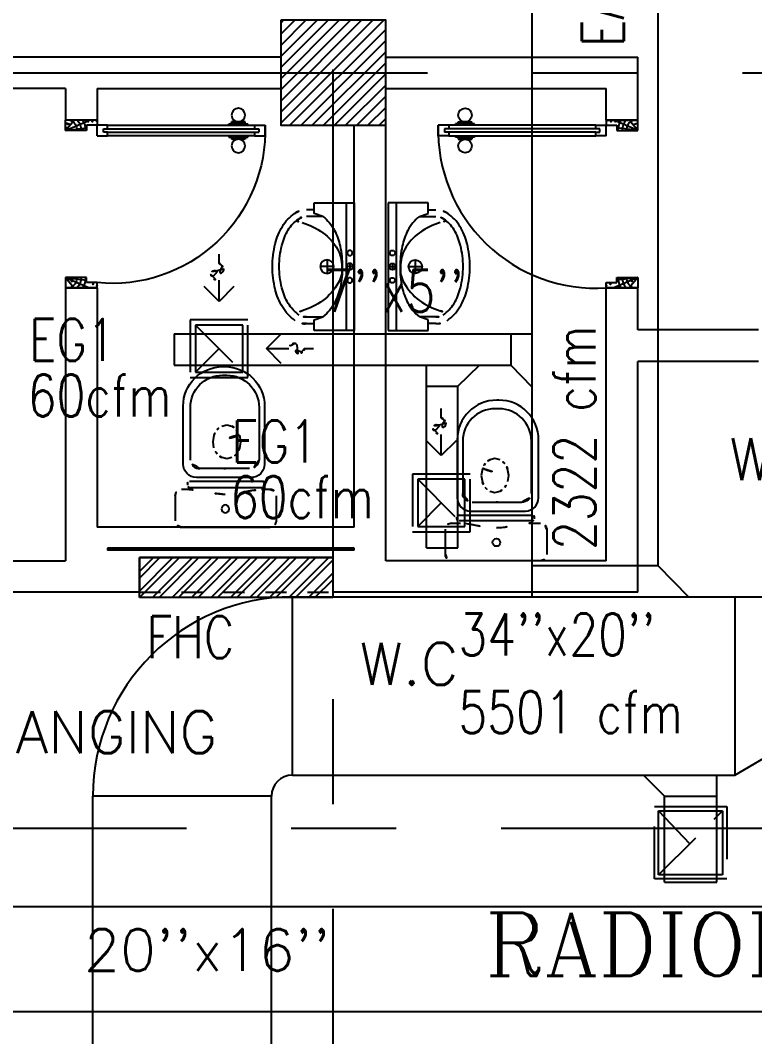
# Model space of a CAD drawing. Extents: x 417866230.2 to 417866327.8, y 43498045.5 to 43498135.4.
# Drawn here: x 417866247.506 to 417866251.004, y 43498110.129 to 43498114.972 of the extents above; entities that cross this region are included whole.
import ezdxf
from ezdxf.enums import TextEntityAlignment as Align

# ---------------------------------------------------------------- set-up
doc = ezdxf.new("R2010")
doc.units = 0
doc.header["$MEASUREMENT"] = 0
doc.linetypes.add('CENTERX2', pattern=[4, 2.5, -0.5, 0.5, -0.5])
doc.linetypes.add('HIDDEN', pattern=[0.375, 0.25, -0.125])
doc.layers.get('0').update_dxf_attribs({"linetype": 'CONTINUOUS'})
for name, color, linetype in [('AXES', 11, 'CENTERX2'), ('COL', 9, 'CONTINUOUS'), ('DOOR', 9, 'CONTINUOUS'), ('DUCT', 6, 'CONTINUOUS'), ('EXDUCT', 10, 'CONTINUOUS'), ('FHC', 9, 'CONTINUOUS'), ('HAT', 12, 'CONTINUOUS'), ('M-EGU.', 2, 'CONTINUOUS'), ('RM-NAME', 9, 'CONTINUOUS'), ('SCD', 2, 'CONTINUOUS'), ('SHAFT', 9, 'CONTINUOUS'), ('SUNI-FUR', 9, 'CONTINUOUS'), ('WALL', 4, 'CONTINUOUS')]:
    doc.layers.add(name, color=color, linetype=linetype)
doc.styles.add('ROMANC', font='romanc', dxfattribs={"height": 0.1})
doc.styles.add('ROMANS', font='ROMANS.shx', dxfattribs={"width": 0.6})

# ---------------------------------------------------------------- blocks, each defined once
blk = doc.blocks.new('A$C09EF76E8')
at = {"layer": 'DOOR', "color": 0, "linetype": 'ByBlock'}
for p, q in [((776.5810479944921, 949.9998118262956), (726.5810479944921, 949.9998118262956)), ((726.5810479944921, 949.9998118262956), (776.5810479944921, 949.9998118262956)), ((726.5810479944921, 899.9998118262956), (726.581047995016, 949.9998118263247)), ((776.5810479944921, 899.9998118262956), (776.5810479944921, 949.9998118262956)), ((743.5810479944921, 899.9998118262956), (726.5810479944921, 899.9998118262956)), ((759.5810479944921, 919.9998118262956), (743.5810479944921, 919.9998118262956)), ((743.5810479944921, 899.9998118262956), (743.5810479944921, 919.9998118262956)), ((759.5810479945212, 899.9998118262956), (759.5810479945212, 919.9998118262956)), ((776.5810479944921, 899.9998118262956), (759.5810479945212, 899.9998118262956)), ((719.3810479944514, 855.0422690476917), (710.3810479944514, 855.0422690476917)), ((710.3810479944514, 855.0422690476917), (710.3810479944514, 790.2422690477033)), ((726.5810479944921, 867.6422690476975), (719.3810479944514, 867.6422690476975)), ((719.3810479944514, 777.6422690476975), (719.3810479944514, 867.6422690476975)), ((719.3810479944514, 855.0422690476917), (719.3810479944514, 790.2422690477033)), ((776.5810479944921, 867.6422690476975), (783.7810479945329, 867.6422690476975)), ((783.7810479945329, 777.6422690476975), (783.7810479945329, 867.6422690476975)), ((783.7810479945329, 855.0422690476917), (792.7810479945329, 855.0422690476917)), ((783.7810479945329, 855.0422690476917), (783.7810479945329, 790.2422690477033)), ((792.7810479945329, 855.0422690476917), (792.7810479945329, 790.2422690477033)), ((719.3810479944514, 790.2422690477033), (710.3810479944514, 790.2422690477033)), ((726.5810479944921, 777.6422690476975), (719.3810479944514, 777.6422690476975)), ((776.5810479944921, 777.6422690476975), (783.7810479945329, 777.6422690476975)), ((783.7810479945329, 790.2422690477033), (792.7810479945329, 790.2422690477033)), ((726.5810479944921, 149.9998118262956), (726.5810479944921, 199.9998118262956)), ((726.5810479944921, 199.9998118262956), (743.5810479944921, 199.9998118262956)), ((743.5810479944921, 199.9998118262956), (743.5810479944921, 179.9998118262956)), ((759.5810479944921, 179.9998118262956), (759.5810479944921, 199.9998118262956)), ((759.5810479944921, 199.9998118262956), (776.5810479944921, 199.9998118262956)), ((776.5810479944921, 199.9998118262956), (776.5810479944921, 149.9998118262956)), ((1.58104799449211, -0.0001881737043731846), (1.58104799449211, 149.9998118262956)), ((1.58104799449211, 149.9998118262956), (26.58104799449211, 149.9998118262956)), ((1.58104799449211, 149.9998118262956), (1.58104799449211, -0.0001881737043731846)), ((26.58104799449211, 149.9998118262956), (26.58104799449211, 99.99981182629563)), ((726.5810479944921, 149.9998118262956), (776.5810479944921, 149.9998118262956)), ((743.5810479944921, 179.9998118262956), (759.5810479944921, 179.9998118262956)), ((776.5810479944921, 149.9998118262956), (776.5810479944921, 99.99981182629563)), ((801.5810479944921, 149.9998118262956), (776.5810479944921, 149.9998118262956)), ((801.5810479944921, 149.9998118262956), (801.5810479944921, -0.0001881737043731846)), ((26.58104799449211, 99.99981182629563), (51.58104799449211, 99.99981182629563)), ((51.58104799449211, 99.99981182629563), (51.58104799449211, -0.0001881737043731846)), ((776.5810479944921, 99.99981182629563), (751.5810479944921, 99.99981182629563)), ((751.5810479944921, 99.99981182629563), (751.5810479944921, -0.0001881737043731846)), ((51.58104799449211, -0.0001881737043731846), (1.58104799449211, -0.0001881737043731846)), ((751.5810479944921, -0.0001881737043731846), (801.5810479944921, -0.0001881737043731846))]:
    blk.add_line(p, q, dxfattribs=at)
at = {"layer": 'DOOR', "linetype": 'ByBlock'}
for p, q in [((726.5810479944921, 899.9998118262956), (726.5810479944921, 199.9998118262956)), ((743.5810479944921, 199.9998118262956), (743.5810479944921, 899.9998118262956)), ((759.5810479944921, 199.9998118262956), (759.5810479945212, 899.9998118262956)), ((776.5810479944921, 199.9998118262956), (776.5810479944921, 899.9998118262956)), ((801.5810479944921, -0.0001881737043731846), (801.5810479944921, 149.9998118262956))]:
    blk.add_line(p, q, dxfattribs=at)
at = {"layer": 'DOOR', "color": 9, "linetype": 'ByBlock'}
for p, q in [((51.58104799449211, -0.0001881737043731846), (1.58104799449211, 113.7097418187404)), ((51.58104799449211, -0.0001881737043731846), (38.22376195099787, 99.99981182629563)), ((751.5810479944921, -0.0001881737043731846), (801.5810479944921, 113.7097418187404)), ((751.5810479944921, -0.0001881737043731846), (764.9383340379864, 99.99981182629563)), ((51.58104799449211, -0.0001881737043731846), (1.58104799449211, 40.14554614215012)), ((751.5810479944921, -0.0001881737043731846), (801.5810479944921, 40.14554614215012))]:
    blk.add_line(p, q, dxfattribs=at)
at = {"layer": 'DOOR', "color": 0, "linetype": 'ByBlock'}
for centre in [(678.0501037795339, 822.6422690476975), (825.1119922095104, 822.6422690476975)]:
    blk.add_circle(centre, 32.39999999998526, dxfattribs=at)
at = {"layer": 'DOOR', "linetype": 'HIDDEN', "ltscale": 0.5}
blk.add_arc((751.5810479944912, 198.8279368262956), 751.587776504524, 88.09382376498787, 183.7249371334104, dxfattribs=at)
at = {"layer": 'DOOR', "color": 9, "linetype": 'ByBlock'}
for centre, radius, start, end in [((51.58104799449211, -0.0001881737043731846), 154.4019578127773, 103.7142292224513, 108.894711450708), ((751.5810479944921, -0.0001881737043731846), 154.4019578127773, 71.10528854929191, 76.28577077754866), ((51.58104799449211, -0.0001881737043731846), 134.4019578127773, 100.7199763548406, 111.8401506069695), ((751.5810479944921, -0.0001881737043731846), 134.4019578127773, 68.15984939303054, 79.28002364515936), ((751.5810479944921, -0.0001881737043731846), 114.4019578127773, 64.08384188206205, 77.37742587129131), ((51.58104799449211, -0.0001881737043731846), 94.40195781277725, 89.99999999999999, 121.9818119669171), ((51.58104799449211, -0.0001881737043731846), 74.40195781277725, 89.99999999999999, 132.223573583169), ((51.58104799449211, -0.0001881737043731846), 54.40195781277725, 89.99999999999999, 156.7926171080232), ((751.5810479944921, -0.0001881737043731846), 94.40195781277725, 58.01818803308286, 89.99999999999999), ((751.5810479944921, -0.0001881737043731846), 74.40195781277725, 47.77642641683099, 89.99999999999999), ((751.5810479944921, -0.0001881737043731846), 54.40195781277725, 23.20738289197682, 89.99999999999999), ((51.58104799449211, -0.0001881737043731846), 34.40195781277725, 89.99999999999999, 180), ((51.58104799449211, -0.0001881737043731846), 14.40195781277725, 89.99999999999999, 180), ((751.5810479944921, -0.0001881737043731846), 34.40195781277725, 0, 89.99999999999999), ((751.5810479944921, -0.0001881737043731846), 14.40195781277725, 0, 89.99999999999999)]:
    blk.add_arc(centre, radius, start, end, dxfattribs=at)
blk = doc.blocks.new('*X83')
at = {"color": 0}
for p, q in [((31339.2220864851, 62310.49910245588), (31829.72298402922, 62801)), ((31339.22208648509, 62363.53211104486), (31776.68997544023, 62801)), ((31339.22208648509, 62416.56511963385), (31723.65696685124, 62801)), ((31339.22208648509, 62469.59812822285), (31670.62395826225, 62801)), ((31339.22208648509, 62522.63113681183), (31617.59094967326, 62801)), ((31339.22208648508, 62575.66414540082), (31564.55794108427, 62801)), ((31339.22208648508, 62628.69715398981), (31511.52493249528, 62801)), ((31339.22208648508, 62681.73016257879), (31458.49192390629, 62801)), ((31339.22208648508, 62734.76317116778), (31405.4589153173, 62801)), ((31339.22208648507, 62787.79617975677), (31352.42590672831, 62801)), ((31382.75599261821, 62301.00000000001), (31839.22208648501, 62757.4660938668)), ((31435.78900120721, 62301.00000000001), (31839.22208648502, 62704.43308527781)), ((31488.8220097962, 62301.00000000001), (31839.22208648502, 62651.40007668883)), ((31541.85501838519, 62301.00000000001), (31839.22208648502, 62598.36706809984)), ((31594.88802697418, 62301.00000000001), (31839.22208648502, 62545.33405951085)), ((31647.92103556317, 62301.00000000001), (31839.22208648503, 62492.30105092186)), ((31700.95404415216, 62301.00000000001), (31839.22208648503, 62439.26804233287)), ((31753.98705274115, 62301.00000000001), (31839.22208648504, 62386.23503374388)), ((31807.02006133015, 62301.00000000001), (31839.22208648504, 62333.2020251549))]:
    blk.add_line(p, q, dxfattribs=at)
blk = doc.blocks.new('COL50')
at = {"layer": 'COL'}
blk.add_lwpolyline([(-249.9999999999709, 250), (-249.9999999999418, -250), (250, -250), (249.9999999999709, 250)], close=True, dxfattribs=at)
blk = doc.blocks.new('A$C3CD36B94')
at = {"layer": 'DOOR', "color": 0, "linetype": 'ByBlock'}
for p, q in [((105.9309976578224, 950.4272783513879), (55.93099765782245, 950.4272783513879)), ((55.93099765782245, 800.4272783513879), (55.93099765782245, 950.4272783513879)), ((105.9309976578224, 850.4272783513879), (105.9309976578224, 950.4272783513879)), ((805.9309976578297, 950.4272783484776), (855.9309976578297, 950.4272783484776)), ((805.9309976578297, 850.4272783484776), (805.9309976578297, 950.4272783484776)), ((855.9309976578297, 800.4272783484776), (855.9309976578297, 950.4272783484776)), ((855.9309976578297, 950.4272783484776), (855.9309976578297, 800.4272783484776)), ((80.93099765782245, 850.4272783513879), (105.9309976578224, 850.4272783513879)), ((80.93099765782245, 800.4272783513879), (80.93099765782245, 850.4272783513879)), ((830.9309976578297, 850.4272783484776), (805.9309976578297, 850.4272783484776)), ((830.9309976578297, 800.4272783484776), (830.9309976578297, 850.4272783484776)), ((55.93099765782245, 800.4272783513879), (80.93099765782245, 800.4272783513879)), ((130.9309976578224, 800.4272783513879), (80.93099765782245, 800.4272783513879)), ((80.93099765782245, 750.4272783513879), (80.93099765782245, 800.4272783513879)), ((130.9309976578224, 800.4272783513879), (130.9309976578224, 750.4272783513879)), ((855.9309976578297, 800.4272783484776), (830.9309976578297, 800.4272783484776)), ((97.93099765782245, 750.4272783513879), (80.93099765782245, 750.4272783513879)), ((113.9309976578224, 770.4272783513879), (97.93099765782245, 770.4272783513879)), ((97.93099765782245, 770.4272783513879), (97.93099765782245, 750.4272783513879)), ((113.9309976578224, 750.4272783513879), (113.9309976578224, 770.4272783513879)), ((130.9309976578224, 750.4272783513879), (113.9309976578224, 750.4272783513879)), ((64.7309976577817, 95.3848211299919), (64.7309976577817, 160.1848211299803)), ((73.7309976577817, 160.1848211299803), (64.7309976577817, 160.1848211299803)), ((73.7309976577817, 172.7848211299861), (73.7309976577817, 82.78482112998608)), ((80.93099765782245, 172.7848211299861), (73.7309976577817, 172.7848211299861)), ((73.7309976577817, 95.3848211299919), (73.7309976577817, 160.1848211299803)), ((130.9309976578224, 172.7848211299861), (138.1309976578632, 172.7848211299861)), ((138.1309976578632, 172.7848211299861), (138.1309976578632, 82.78482112998608)), ((138.1309976578632, 95.3848211299919), (138.1309976578632, 160.1848211299803)), ((138.1309976578632, 160.1848211299803), (147.1309976578632, 160.1848211299803)), ((147.1309976578632, 95.3848211299919), (147.1309976578632, 160.1848211299803)), ((73.7309976577817, 95.3848211299919), (64.7309976577817, 95.3848211299919)), ((80.93099765782245, 82.78482112998608), (73.7309976577817, 82.78482112998608)), ((80.93099765782245, 50.42727835138794), (80.93099765782245, 0.4272783513879403)), ((80.93099765782245, 50.42727835138794), (97.93099765779334, 50.42727835138794)), ((97.93099765779334, 50.42727835138794), (97.93099765779334, 30.42727835138794)), ((113.9309976578224, 50.42727835138794), (113.9309976578224, 30.42727835138794)), ((113.9309976578224, 50.42727835138794), (130.9309976578224, 50.42727835138794)), ((130.9309976578224, 82.78482112998608), (138.1309976578632, 82.78482112998608)), ((130.9309976578224, 50.42727835138794), (130.9309976572986, 0.4272783513588365)), ((138.1309976578632, 95.3848211299919), (147.1309976578632, 95.3848211299919)), ((130.9309976578224, 0.4272783513879403), (80.93099765782245, 0.4272783513879403)), ((80.93099765782245, 0.4272783513879403), (130.9309976578224, 0.4272783513879403)), ((97.93099765782245, 30.42727835138794), (113.9309976578224, 30.42727835138794))]:
    blk.add_line(p, q, dxfattribs=at)
at = {"layer": 'DOOR', "color": 9, "linetype": 'ByBlock'}
for p, q in [((105.9309976578224, 950.4272783513879), (55.93099765782245, 910.2815440355334)), ((105.9309976578224, 950.4272783513879), (55.93099765782245, 836.7173483589431)), ((105.9309976578224, 950.4272783513879), (92.5737116143282, 850.4272783513879)), ((805.9309976578297, 950.4272783484776), (819.288283701324, 850.4272783484776)), ((805.9309976578297, 950.4272783484776), (855.9309976578297, 836.7173483560327)), ((805.9309976578297, 950.4272783484776), (855.9309976578297, 910.2815440326231))]:
    blk.add_line(p, q, dxfattribs=at)
at = {"layer": 'DOOR', "linetype": 'ByBlock'}
for p, q in [((80.93099765782245, 750.4272783513879), (80.93099765782245, 50.42727835138794)), ((97.93099765782245, 750.4272783513879), (97.93099765779334, 50.42727835138794)), ((113.9309976578224, 750.4272783513879), (113.9309976578224, 50.42727835138794)), ((130.9309976578224, 50.42727835138794), (130.9309976578224, 750.4272783513879))]:
    blk.add_line(p, q, dxfattribs=at)
at = {"layer": 'DOOR', "color": 0, "linetype": 'ByBlock'}
for centre in [(32.40005344280507, 127.7848211299861), (179.4619418727816, 127.7848211299861)]:
    blk.add_circle(centre, 32.39999999998526, dxfattribs=at)
at = {"layer": 'DOOR', "color": 9, "linetype": 'ByBlock'}
for centre, radius, start, end in [((105.9309976578224, 950.4272783513879), 54.40195781277725, 203.2073828919768, 270), ((105.9309976578224, 950.4272783513879), 34.40195781277725, 180, 270), ((105.9309976578224, 950.4272783513879), 14.40195781277725, 180, 270), ((805.9309976578297, 950.4272783484776), 34.40195781277725, 270, 0), ((805.9309976578297, 950.4272783484776), 14.40195781277725, 270, 0), ((805.9309976578297, 950.4272783484776), 54.40195781277725, 270, 336.7926171080232), ((105.9309976578224, 950.4272783513879), 74.40195781277725, 227.776426416831, 270), ((805.9309976578297, 950.4272783484776), 74.40195781277725, 270, 312.223573583169), ((105.9309976578224, 950.4272783513879), 94.40195781277725, 238.0181880330829, 270), ((105.9309976578224, 950.4272783513879), 114.4019578127773, 244.083841882062, 257.3774258712913), ((105.9309976578224, 950.4272783513879), 134.4019578127773, 248.1598493930305, 259.2800236451594), ((805.9309976578297, 950.4272783484776), 94.40195781277725, 270, 301.9818119669171), ((805.9309976578297, 950.4272783484776), 134.4019578127773, 280.7199763548406, 291.8401506069695), ((105.9309976578224, 950.4272783513879), 154.4019578127773, 251.1052885492919, 256.2857707775487), ((805.9309976578297, 950.4272783484776), 154.4019578127773, 283.7142292224513, 288.894711450708)]:
    blk.add_arc(centre, radius, start, end, dxfattribs=at)
at = {"layer": 'DOOR', "linetype": 'HIDDEN', "ltscale": 0.5}
blk.add_arc((105.9309976578152, 728.5522783511387), 728.5540581347677, 268.0335354317036, 5.661685100076586, dxfattribs=at)
blk = doc.blocks.new('RM1')
at = {"layer": 'RM-NAME', "style": 'ROMANS'}
for tag, p in [('ROOMNAME1', (0, 323.8095238059759)), ('ROOMNAME2', (0, 0))]:
    blk.add_attdef(tag, text='', height=200, dxfattribs=at).set_placement(p, align=Align.MIDDLE)
blk = doc.blocks.new('2')
at = {"layer": 'SUNI-FUR', "linetype": 'Continuous'}
for p, q in [((0.01369644649093971, 0.7649965465534478), (0.004058061924297363, 0.7649965465534478)), ((0.01586993300588802, 0.7240514631848782), (-0.003399953944608569, 0.7240514631848782)), ((-0.1849419380305335, 0.5759965465404093), (-0.1849419380305335, 0.2998392476001754)), ((-0.1587213195743971, 0.5701514632091857), (-0.1587213195743971, 0.3197364169755019)), ((0.1683485673856921, 0.3197364169755019), (0.1683485673856921, 0.5701514632091857)), ((0.2026964464457706, 0.2998392476001754), (0.2026964464457706, 0.5759965465404093)), ((-0.004991667286958545, 0.4871901184669696), (-0.02923569548875093, 0.4813353547360748)), ((0.0192523609730415, 0.4813353547360748), (-0.004991667286958545, 0.4871901184669696)), ((-0.06511995132314041, 0.438015078951139), (-0.07027529674815014, 0.406353022379335)), ((0.06029196223244071, 0.406353022379335), (0.05513661680743098, 0.438015078951139)), ((-0.07027529674815014, 0.406353022379335), (-0.06511995132314041, 0.3746909658657387)), ((0.05651881080120802, 0.37721454288112), (0.06029196223244071, 0.406353022379335)), ((-0.02923569548875093, 0.3313706900808029), (-0.004991667286958545, 0.3255159262917005)), ((-0.004991667286958545, 0.3255159262917005), (0.0192523609730415, 0.3313706900808029)), ((-0.1129236490814947, 0.279236416972708), (0.008447733765933663, 0.279236416972708)), ((0.001179514045361429, 0.279236416972708), (0.1225508969509974, 0.279236416972708)), ((0.008447733765933663, 0.279236416972708), (0.001179514045361429, 0.279236416972708)), ((-0.1863134838058613, 0.1994426814489998), (-0.1863134838058613, 0.207623072899878)), ((-0.1763134838547558, 0.2176230729091913), (0.1723799708415754, 0.2176230729091913)), ((-0.1219419380649924, 0.2368392476346344), (0.008877254207618535, 0.2368392476346344)), ((0.008877254207618535, 0.2368392476346344), (0.1396964464802295, 0.2368392476346344)), ((0.1823799708508886, 0.207623072899878), (0.1823799708508886, 0.1994426814489998)), ((-0.2413386335829273, 0.03000000002793968), (-0.2413386335829273, 0.1497556719114073)), ((-0.2113386335549876, 0.1797556718811393), (-0.1698514077579603, 0.1797556718811393)), ((0.1723799708415754, 0.1894426814396866), (-0.1763134838547558, 0.1894426814396866)), ((0.174295628850814, 0.1797556718811393), (0.2113386335549876, 0.1797556718811393)), ((0.174295628850814, 0.1797556718811393), (0.174295628850814, 0.1797556718811393)), ((0.2413386335829273, 0.1497556719114073), (0.2413386335829273, 0.03000000002793968)), ((0.2113386335549876, 0), (-0.2113386335549876, 0))]:
    blk.add_line(p, q, dxfattribs=at)
blk.add_circle((0.001867319806478918, 0.08715154903620714), 0.01844911948801631, dxfattribs=at)
for centre, radius, start, end in [((0.004058061982505023, 0.5759965465185815), 0.188999999999993, 90, 180), ((0.01369644649093971, 0.5759965465185815), 0.188999999999993, 0, 90), ((-0.004821319540496916, 0.5701514631873579), 0.1539000000000073, 90, 180), ((0.01444856740999967, 0.5701514631873579), 0.153899999999993, 0, 90), ((0.01262005895841867, 0.4120097413324402), 0.08197430562132146, 141.0758329047702, 161.5040472320808), ((-0.007398245914373547, 0.5367156304782839), 0.1117393783794824, 239.4233663566973, 302.9161928242899), ((0.001867319806478918, 0.4206935990150669), 0.06815291695187498, 117.1531819109067, 141.0758329047702), ((-0.01185065426398069, 0.4206935990150669), 0.0681529169518555, 38.92416709522983, 62.84681808909329), ((-0.0226033934741281, 0.4120097413324402), 0.08197430562146578, 18.49595276791924, 38.92416709522983), ((0.01262005895841867, 0.4006963034407818), 0.08197430562123757, 198.4959527679192, 218.9241670952298), ((0.001867319806478918, 0.3920124456999474), 0.06815291695181107, 218.9241670952298, 242.8468180890933), ((-0.01185065426398069, 0.3920124456999474), 0.06815291695186233, 297.1531819109067, 321.0758329047702), ((-0.02891512861242518, 0.4057936288081692), 0.09008730301880828, 321.0758329047702, 341.5040472320808), ((-0.1219419380067848, 0.2998392475783476), 0.06299999999998818, 180, 270), ((-0.1155724843265489, 0.3223852521987283), 0.04323006255685492, 183.512884218924, 273.5128842222272), ((0.1251997321960516, 0.3223852521987283), 0.0432300625568558, 266.4871157777728, 356.4871157810761), ((0.1396964464802295, 0.2998392475783476), 0.06300000000000239, 270, 0), ((-0.1763134837965481, 0.2076230728780502), 0.009999999999990905, 90, 180), ((-0.1763134837965481, 0.1994426814271719), 0.009999999999990905, 180, 270), ((0.1723799708415754, 0.2076230728780502), 0.009999999999990905, 0, 90), ((0.1723799708415754, 0.1994426814271719), 0.009999999999990905, 270, 0), ((-0.2113386335549876, 0.1497556718895794), 0.03000000000000114, 90, 180), ((-0.201495008834172, -0.2522749031413696), 0.4331878752279706, 79.75351724643748, 85.81091440166185), ((0.07455921586370096, 1.126039995382598), 0.9726108583208661, 258.1938418534581, 265.7347367246473), ((-0.0701149947126396, 1.126039995382598), 0.9726108583213001, 274.2652632753527, 281.8061581465419), ((0.2059392299852334, -0.2522749031413696), 0.4331878752279718, 94.18908559833814, 100.2464827535625), ((0.2113386336131953, 0.1497556718895794), 0.03000000000000114, 0, 90), ((-0.2113386335549876, 0.0300000000061118), 0.03000000000000114, 180, 270), ((0.2113386336131953, 0.0300000000061118), 0.03000000000000114, 270, 0)]:
    blk.add_arc(centre, radius, start, end, dxfattribs=at)
blk = doc.blocks.new('3')
at = {"layer": 'SUNI-FUR', "linetype": 'Continuous'}
for p, q in [((-0.3038749999832362, 0), (-0.3038749999832362, -0.1919021803914802)), ((0.3038749999832362, 0), (-0.3038749999832362, 0)), ((0.3038749999832362, -0.1919021803914802), (0.3038749999832362, 0)), ((0.3038749999832362, -0.03899999999703141), (-0.3038749999832362, -0.03899999999703141)), ((0.01561226090416312, -0.02104387585131917), (-0.01548742386512458, -0.02104387585131917)), ((0, -0.005494033466675319), (0, -0.03659371823596302)), ((0.03249999997206032, -0.1299999999973807), (-0.03249999997206032, -0.1299999999973807)), ((0, -0.09750000000349246), (0, -0.1624999999912689)), ((-0.3038749999832362, -0.1919021803914802), (-0.2537395465769805, -0.1919021803914802)), ((-0.2713750000111759, -0.2275000000008731), (-0.2713750000111759, -0.1919021803914802)), ((-0.2537395465769805, -0.1919021803914802), (-0.238720245717559, -0.1495635436149314)), ((-0.2388749999809079, -0.2275000000008731), (-0.2388749999809079, -0.1499997879291186)), ((0.238720245717559, -0.1495635436149314), (0.2537395465769805, -0.1919021803914802)), ((0.2388749999809079, -0.1499997879291186), (0.2388749999809079, -0.2275000000008731)), ((0.2537395465769805, -0.1919021803914802), (0.3038749999832362, -0.1919021803914802)), ((0.2713750000111759, -0.1919021803914802), (0.2713750000111759, -0.2275000000008731))]:
    blk.add_line(p, q, dxfattribs=at)
for centre, radius in [((-0.0650000000023283, -0.02104387585131917), 0.0124398739012905), ((0, -0.02104387585131917), 0.01554984237661312), ((0.0650000000023283, -0.02104387585131917), 0.0124398739012905), ((0, -0.1299999999973807), 0.0325)]:
    blk.add_circle(centre, radius, dxfattribs=at)
for centre, radius, start, end in [((-0.08509141037939116, -0.2667266654680134), 0.1932071845740461, 117.0376687060199, 142.6694955167092), ((-0.02798397233709693, -0.3650762390025193), 0.3068294186428528, 103.0864522054992, 118.1877848910294), ((0.05371405609184876, -0.3121239022075315), 0.26967926810929, 118.7422214191455, 143.057770113366), ((-0.0077738540712744, -0.5280435225940892), 0.4704553958598431, 89.05319546735964, 100.9895314909876), ((-0.01199458306655288, -0.1889930602992536), 0.1301316297038645, 84.85355378734879, 119.4454204634592), ((0.003105796058662236, -0.227525545975368), 0.1681744406257882, 61.4441310696504, 91.16775382293923), ((0, -0.5270820883306442), 0.46942972922065, 78.06366397598293, 90), ((-0.04034562007291242, -0.2967185260422411), 0.2497725166018477, 35.96082855094759, 60.2763772459017), ((0.03378696407889947, -0.3672538703685859), 0.3060693356257173, 62.96233129398013, 78.06366397598293), ((0.08509141037939116, -0.2667266654680134), 0.1932071845739699, 37.33050448329077, 62.96233129398013), ((0.1040080751990899, -0.3429055411324953), 0.3284245893956935, 144.0391714490524, 163.2738823502559), ((-0.1040080751990899, -0.3429055411324953), 0.328424589395826, 16.72611764974415, 35.96082855094759), ((-0.1910724203335121, -0.2351560345923644), 0.08066671658093155, 174.5538912334385, 214.6730300078723), ((-0.1867753588594496, -0.2338146441688878), 0.05248092355793879, 173.0892756059042, 213.2084143777663), ((0.1708444044343196, -0.2275000000008731), 0.0680305955913525, 325.3269699917848, 0), ((0.1708444044343196, -0.2275000000008731), 0.1005305955913585, 325.3269699921277, 0), ((-0.08283815230242908, -0.1602864246815443), 0.2122726255374662, 214.6730300078723, 239.0867243169377), ((-0.08283815230242908, -0.1602864246815443), 0.179772625537042, 214.6730300078723, 239.0867243169377), ((0.2044767736224458, -0.3730975217476953), 0.4333317629427983, 163.2738823502559, 167.3750245371916), ((0.08931537065654993, -0.1711033794053947), 0.1671646571187997, 300.9132756830623, 325.3269699921277), ((0.08931537065654993, -0.1711033794053947), 0.1996646571187815, 300.9132756830623, 325.3269699921277), ((-0.2044767736224458, -0.3730975217476953), 0.4333317629425483, 12.73586149182653, 16.72611764974415), ((-0.03540522663388401, -0.08107343887240859), 0.2721012752353155, 239.0867243169377, 256.0699268853614), ((0.03540522663388401, -0.08107343887240859), 0.2721012752353266, 283.9300731146386, 300.9132756830623), ((-0.03540522663388401, -0.08107343887240859), 0.3046012752354017, 239.0867243169377, 256.0699268853614), ((0, 0.06167111099784961), 0.4516711109983476, 256.0699268853614, 270), ((0, 0.06167111099784961), 0.4191711109984055, 256.0699268853614, 270), ((0, 0.06167111099784961), 0.4191711109984059, 270, 283.9300731146386), ((0, 0.06167111099784961), 0.4516711109985173, 270, 283.9300731146386), ((0.03540522663388401, -0.08107343887240859), 0.3046012752353072, 283.9300731146386, 300.9132756830623)]:
    blk.add_arc(centre, radius, start, end, dxfattribs=at)

msp = doc.modelspace()

# ---------------------------------------------------------------- hatches: boundary and pattern name
at = {"layer": 'FHC', "linetype": 'ByBlock', "ltscale": 0.3}
h = msp.add_hatch(dxfattribs=at)
h.set_pattern_fill('ANSI32', color=256, scale=175, style=0)
h.set_pattern_definition([(44.99999833247337, (417866015.8776287, 43498081.17107598), (-0.04640388471943333, 0.04640388201837188), []), (44.99999833247337, (417866015.9085646, 43498081.17107598), (-0.04640388471943333, 0.04640388201837188), [])])
h.paths.add_polyline_path([(417866248.9938221, 43498112.22208099), (417866248.9938221, 43498112.41208099), (417866248.073822, 43498112.41208099), (417866248.073822, 43498112.22208099)])
h.paths.add_polyline_path([(417866247.8612134, 43498111.80095727), (417866247.8612134, 43498112.2217906), (417866248.1237134, 43498112.2217906), (417866248.1237134, 43498111.80095727)], flags=9)

# ---------------------------------------------------------------- linework, layer by layer
at = {"layer": 'AXES'}
for p, q in [((417866248.9968632, 43498056.23778734), (417866248.9968632, 43498134.71525928)), ((417866230.9454184, 43498114.72208098), (417866300.0368633, 43498114.72208098)), ((417866241.7968633, 43498111.12208098), (417866300.0368633, 43498111.12208098))]:
    msp.add_line(p, q, dxfattribs=at)
at = {"layer": 'DUCT'}
for p, q in [((417866251.406968, 43498110.74765044), (417866247.1709822, 43498110.74765044)), ((417866251.406968, 43498110.24765044), (417866245.230321, 43498110.24765044))]:
    msp.add_line(p, q, dxfattribs=at)
at = {"layer": 'EXDUCT', "linetype": 'Continuous'}
for p, q in [((417866249.9423332, 43498117.26577979), (417866249.9423332, 43498112.2249515)), ((417866250.5423331, 43498117.26577979), (417866250.5423332, 43498112.3749515)), ((417866248.2386794, 43498113.47896559), (417866249.9423332, 43498113.47896559)), ((417866248.2386794, 43498113.47896559), (417866248.2386794, 43498113.32896559)), ((417866249.8423331, 43498113.47896558), (417866249.8423331, 43498113.32830624)), ((417866248.2386794, 43498113.32896559), (417866249.8416914, 43498113.32896559)), ((417866249.4399664, 43498112.45847807), (417866249.4399664, 43498113.32896559)), ((417866249.5899664, 43498113.22832383), (417866249.6933759, 43498113.32896559)), ((417866249.8416914, 43498113.32896559), (417866249.9423332, 43498113.22555606)), ((417866249.4399663, 43498113.22896559), (417866249.5906258, 43498113.22896559)), ((417866249.5899664, 43498112.45847807), (417866249.5899664, 43498113.22832383)), ((417866249.4399664, 43498112.45847807), (417866249.5899664, 43498112.45847807)), ((417866249.9423332, 43498112.3749515), (417866250.5423331, 43498112.3749515)), ((417866250.5423331, 43498112.3749515), (417866250.6892249, 43498112.2249515)), ((417866248.8017219, 43498112.2249515), (417866250.9098486, 43498112.2249515)), ((417866248.8018442, 43498111.3749515), (417866248.8018442, 43498112.2249515)), ((417866250.9098486, 43498112.2249515), (417866251.329641, 43498112.2249515)), ((417866250.9098486, 43498112.2249515), (417866250.9098486, 43498111.3749515)), ((417866250.9098486, 43498111.3749515), (417866251.329641, 43498111.6249515)), ((417866248.8018442, 43498111.3749515), (417866250.9098486, 43498111.3749515)), ((417866250.5738133, 43498111.27495152), (417866250.4738132, 43498111.3749515)), ((417866250.8238133, 43498110.86489992), (417866250.8238133, 43498111.3749515)), ((417866247.8518441, 43498102.83472584), (417866247.8518442, 43498111.2749515)), ((417866248.7018442, 43498111.2749515), (417866247.8518442, 43498111.2749515)), ((417866248.7018441, 43498107.99887174), (417866248.7018442, 43498111.2749515)), ((417866250.5738133, 43498110.86489992), (417866250.5738133, 43498111.2749515)), ((417866250.5738133, 43498111.2749515), (417866250.8238133, 43498111.2749515)), ((417866250.5738133, 43498110.86489992), (417866250.8238133, 43498110.86489992))]:
    msp.add_line(p, q, dxfattribs=at)
for radius in [0.95, 0.1]:
    msp.add_arc((417866248.8018442, 43498111.2749515), radius, 90, 180, dxfattribs=at)
at = {"layer": 'FHC', "linetype": 'ByBlock', "ltscale": 0.3}
for p, q in [((417866248.073822, 43498112.41208099), (417866248.9938221, 43498112.41208099)), ((417866248.073822, 43498112.22208098), (417866248.073822, 43498112.41208099)), ((417866248.9938221, 43498112.41208099), (417866248.9938221, 43498112.22208098)), ((417866248.9938221, 43498112.22208098), (417866248.073822, 43498112.22208098))]:
    msp.add_line(p, q, dxfattribs=at)
at = {"layer": 'M-EGU.'}
for p, q in [((417866248.4529809, 43498113.81328297), (417866248.4529809, 43498113.85760154)), ((417866248.4529809, 43498113.63260154), (417866248.4529809, 43498113.73366406)), ((417866248.4529809, 43498113.63260154), (417866248.3822702, 43498113.70331222)), ((417866248.5236916, 43498113.70331222), (417866248.4529809, 43498113.63260154)), ((417866248.3404809, 43498113.52010154), (417866248.3404809, 43498113.29510154)), ((417866248.5654809, 43498113.52010154), (417866248.3404809, 43498113.52010154)), ((417866248.5654809, 43498113.29510154), (417866248.5654809, 43498113.52010154)), ((417866248.6779809, 43498113.40760154), (417866248.7486916, 43498113.47831222)), ((417866248.6779809, 43498113.40760154), (417866248.7848378, 43498113.40760154)), ((417866248.7486916, 43498113.33689086), (417866248.6779809, 43498113.40760154)), ((417866248.8599827, 43498113.40760154), (417866248.9029809, 43498113.40760154)), ((417866248.3404809, 43498113.29510154), (417866248.5654809, 43498113.29510154)), ((417866249.5113304, 43498113.07846099), (417866249.5113304, 43498113.12277956)), ((417866249.5113304, 43498112.89777955), (417866249.5113304, 43498112.99884208)), ((417866249.5113304, 43498112.89777955), (417866249.4406198, 43498112.96849023)), ((417866249.5820411, 43498112.96849023), (417866249.5113304, 43498112.89777955)), ((417866249.3988305, 43498112.78527955), (417866249.3988305, 43498112.56027956)), ((417866249.6238304, 43498112.78527955), (417866249.3988305, 43498112.78527955)), ((417866249.6238304, 43498112.56027956), (417866249.6238304, 43498112.78527955)), ((417866249.3988305, 43498112.56027956), (417866249.6238304, 43498112.56027956)), ((417866250.5464132, 43498111.20548099), (417866250.8512133, 43498111.20548099)), ((417866250.5464132, 43498110.90068098), (417866250.5464132, 43498111.20548099)), ((417866250.8512133, 43498111.20548099), (417866250.8512133, 43498110.90068098)), ((417866250.8512133, 43498110.90068098), (417866250.5464132, 43498110.90068098))]:
    msp.add_line(p, q, dxfattribs=at)
at = {"layer": 'M-EGU.', "linetype": 'HIDDEN'}
for p, q in [((417866248.3154809, 43498113.54510154), (417866248.3154809, 43498113.27010154)), ((417866248.5904809, 43498113.54510154), (417866248.3154809, 43498113.54510154)), ((417866248.5904809, 43498113.27010154), (417866248.5904809, 43498113.54510154)), ((417866248.3404809, 43498113.52010154), (417866248.5654809, 43498113.29510154)), ((417866248.3154809, 43498113.27010154), (417866248.5904809, 43498113.27010154)), ((417866249.3738304, 43498112.81027956), (417866249.3738304, 43498112.53527955)), ((417866249.6488305, 43498112.81027956), (417866249.3738304, 43498112.81027956)), ((417866249.6488305, 43498112.53527955), (417866249.6488305, 43498112.81027956)), ((417866249.3988305, 43498112.78527955), (417866249.6238304, 43498112.56027956)), ((417866249.3738304, 43498112.53527955), (417866249.6488305, 43498112.53527955)), ((417866250.5264133, 43498111.22548098), (417866250.8712133, 43498111.22548098)), ((417866250.5264133, 43498110.88068099), (417866250.5264133, 43498111.22548098)), ((417866250.8712133, 43498111.22548098), (417866250.8712133, 43498110.88068099)), ((417866250.5464132, 43498110.90068098), (417866250.8512133, 43498111.20548099)), ((417866250.8712133, 43498110.88068099), (417866250.5264133, 43498110.88068099))]:
    msp.add_line(p, q, dxfattribs=at)
at = {"layer": 'M-EGU.'}
for points in [[(417866248.4529809, 43498113.81328297, -0.1324001419046424), (417866248.4690691, 43498113.80214108, -0.15664048728736), (417866248.4754175, 43498113.78674334, -0.7366118572675341), (417866248.4439466, 43498113.7741243, 0.7742319307937748), (417866248.4135334, 43498113.7602037, 0.2033489946306821), (417866248.4272612, 43498113.73912871, 0.1938082075567039), (417866248.4529809, 43498113.73366406)], [(417866248.8599827, 43498113.40760154, -0.1878616880635112), (417866248.8486177, 43498113.3891644, -0.2026446714702415), (417866248.8290407, 43498113.38422547, -0.6169147816705048), (417866248.8209436, 43498113.40928571, 0.6687084752237648), (417866248.8113595, 43498113.43288148, 0.1942850651709176), (417866248.7934219, 43498113.42576595, 0.1860514396155063), (417866248.7848378, 43498113.40760154)], [(417866249.5113304, 43498113.07846099, -0.1324001419046424), (417866249.5274186, 43498113.06731909, -0.15664048728736), (417866249.533767, 43498113.05192135, -0.7366118572675341), (417866249.5022961, 43498113.03930231, 0.7742319307937748), (417866249.471883, 43498113.02538171, 0.2033489946306821), (417866249.4856108, 43498113.00430673, 0.1938082075567039), (417866249.5113304, 43498112.99884208)]]:
    msp.add_lwpolyline(points, format="xyb", dxfattribs=at)
at = {"layer": 'SCD', "color": 2}
for p, q in [((417866248.4529809, 43498113.40760154), (417866248.3404809, 43498113.29510154)), ((417866249.5113304, 43498112.67277955), (417866249.3988305, 43498112.56027956)), ((417866250.5464132, 43498111.20548099), (417866250.6931179, 43498111.04926452))]:
    msp.add_line(p, q, dxfattribs=at)
at = {"layer": 'WALL'}
for p, q in [((417866248.7468632, 43498114.79708099), (417866246.6718633, 43498114.79708099)), ((417866249.2468632, 43498114.79708099), (417866250.4468632, 43498114.79708099)), ((417866250.4468632, 43498114.49708098), (417866250.4468632, 43498114.79708099)), ((417866247.7218696, 43498114.64708099), (417866246.4218642, 43498114.64708099)), ((417866247.7218696, 43498114.64708099), (417866247.7218692, 43498114.49708098)), ((417866247.8718696, 43498114.64708053), (417866247.8718692, 43498114.49708098)), ((417866247.8718696, 43498114.64708053), (417866248.7468632, 43498114.64708053)), ((417866249.2468632, 43498114.64708099), (417866250.2968633, 43498114.64708099)), ((417866250.2968633, 43498114.49708098), (417866250.2968633, 43498114.64708099)), ((417866247.8718692, 43498114.49708098), (417866247.7218692, 43498114.49708098)), ((417866249.0968633, 43498112.55708098), (417866249.0968633, 43498114.47208098)), ((417866249.2468632, 43498112.39708099), (417866249.2468632, 43498114.47208098)), ((417866250.2968633, 43498114.49708098), (417866250.4468632, 43498114.49708098)), ((417866250.2968637, 43498114.49708004), (417866250.4468637, 43498114.49708098)), ((417866247.7218667, 43498113.69708098), (417866247.7218627, 43498112.39707434)), ((417866247.8718668, 43498113.69708098), (417866247.7218667, 43498113.69708098)), ((417866247.8718668, 43498113.69708098), (417866247.8718632, 43498112.55708098)), ((417866250.2968633, 43498112.39708099), (417866250.2968633, 43498113.69708098)), ((417866250.2968633, 43498113.69708098), (417866250.4468632, 43498113.69708098)), ((417866250.2968637, 43498113.69708004), (417866250.4468637, 43498113.69708098)), ((417866250.4468632, 43498113.49708098), (417866250.4468632, 43498113.69708098)), ((417866251.0218632, 43498113.49708098), (417866250.4468632, 43498113.49708098)), ((417866251.0218642, 43498113.34708098), (417866250.4468632, 43498113.34708098)), ((417866250.4468632, 43498112.24708098), (417866250.4468632, 43498113.34708098)), ((417866249.0968633, 43498112.55708098), (417866247.8718632, 43498112.55708098)), ((417866247.921863, 43498112.45708098), (417866247.9218629, 43498112.44708098)), ((417866249.0968633, 43498112.44708098), (417866247.9218629, 43498112.44708098)), ((417866249.0968633, 43498112.45708098), (417866247.921863, 43498112.45708098)), ((417866249.0968633, 43498112.44708098), (417866249.0968633, 43498112.45708098)), ((417866246.4218634, 43498112.39708257), (417866247.7218627, 43498112.39707434)), ((417866248.0738221, 43498112.41208099), (417866248.0738221, 43498112.24708098)), ((417866248.993822, 43498112.41208099), (417866248.0738221, 43498112.41208099)), ((417866248.993822, 43498112.41208099), (417866248.993822, 43498112.24708098)), ((417866250.2968633, 43498112.39708099), (417866249.2468632, 43498112.39708099)), ((417866248.0738221, 43498112.24708098), (417866246.4218642, 43498112.24708098)), ((417866250.4468632, 43498112.24708098), (417866248.993822, 43498112.24708098))]:
    msp.add_line(p, q, dxfattribs=at)
at = {"layer": 'WALL', "linetype": 'HIDDEN', "ltscale": 0.25}
msp.add_line((417866248.0738221, 43498112.24708098), (417866248.993822, 43498112.24708098), dxfattribs=at)

# ---------------------------------------------------------------- block references
at = {"layer": 'COL', "xscale": 0.001000000047497451, "yscale": 0.0009999999892897904, "zscale": 0.001}
msp.add_blockref('COL50', (417866248.9968632, 43498114.72208098), dxfattribs=at)
at = {"layer": 'DOOR', "yscale": 0.0009999999892897904, "zscale": 0.001, "rotation": 90}
for name, p, xscale in [('A$C3CD36B94', (417866248.6722965, 43498114.55301198), -0.0009999999892897904), ('A$C09EF76E8', (417866250.4468631, 43498113.69549993), 0.0009999999892897904)]:
    msp.add_blockref(name, p, dxfattribs=dict(at, xscale=xscale))
at = {"layer": 'HAT', "xscale": 0.001000000047497451, "yscale": 0.0009999999892897904, "zscale": 0.001}
msp.add_blockref('*X83', (417866217.4076412, 43498052.17108098), dxfattribs=at)
at = {"layer": 'HAT'}
ref = msp.add_blockref('RM1', (417866251.1176016, 43498112.88077718), dxfattribs=dict(at, xscale=0.001000000047497451, yscale=0.0009999999892897904, zscale=0.001))
ref.add_attrib('ROOMNAME2', 'W.C', dxfattribs={"layer": 'RM-NAME', "height": 0.2, "style": 'ROMANS'}).set_placement((417866251.1176016, 43498112.88077718), align=Align.MIDDLE)
ref = msp.add_blockref('RM1', (417866249.3577806, 43498111.90540957), dxfattribs=dict(at, xscale=0.001000000047497451, yscale=0.0009999999892897904, zscale=0.001))
ref.add_attrib('ROOMNAME2', 'W.C', dxfattribs={"layer": 'RM-NAME', "height": 0.2, "style": 'ROMANS'}).set_placement((417866249.3577806, 43498111.90540957), align=Align.MIDDLE)
ref = msp.add_blockref('RM1', (417866247.7804273, 43498111.58081786), dxfattribs=dict(at, xscale=0.001000000047497451, yscale=0.0009999999892897904, zscale=0.001))
ref.add_attrib('ROOMNAME2', 'CHANGING', dxfattribs={"layer": 'RM-NAME', "height": 0.2, "style": 'ROMANS'}).set_placement((417866247.7804273, 43498111.58081786), align=Align.MIDDLE)
at = {"layer": 'SUNI-FUR', "xscale": -1, "rotation": 270}
msp.add_blockref('3', (417866249.0968633, 43498113.79837161), dxfattribs=at)
at = {"layer": 'SUNI-FUR', "rotation": 90}
msp.add_blockref('3', (417866249.2574039, 43498113.79837161), dxfattribs=at)
at = {"layer": 'SUNI-FUR', "xscale": -1}
msp.add_blockref('2', (417866248.4843633, 43498112.55708098), dxfattribs=at)
at = {"layer": 'SUNI-FUR'}
msp.add_blockref('2', (417866249.7718632, 43498112.39708099), dxfattribs=at)

# ---------------------------------------------------------------- texts
at = {"layer": 'RM-NAME', "style": 'ROMANC'}
msp.add_text('RADIOLOGY DEPARTMENT', height=0.3, dxfattribs=at).set_placement((417866252.3612601, 43498110.56873023), align=Align.MIDDLE)
at = {"layer": 'SCD', "style": 'ROMANS', "width": 0.8}
for s, p in [("EAD 24''x14''", (417866250.3810951, 43498114.84463783)), ('2322 cfm', (417866250.2454884, 43498112.44823802))]:
    msp.add_text(s, height=0.2, rotation=90, dxfattribs=at).set_placement(p)
for s, p in [("7''x5''", (417866248.9536994, 43498113.58289365)), ('EG1', (417866247.5481616, 43498113.34902187)), ('60cfm', (417866247.5414329, 43498113.08381811)), ('EG1', (417866248.5117633, 43498112.86560827)), ('60cfm', (417866248.5050346, 43498112.60040452)), ("34''x20''", (417866249.5929466, 43498111.94573078)), ('5501 cfm', (417866249.5929466, 43498111.57585666))]:
    msp.add_text(s, height=0.2, dxfattribs=at).set_placement(p)
at = {"layer": 'SCD', "style": 'ROMANS'}
msp.add_text("20''x16''", height=0.2, dxfattribs=at).set_placement((417866247.8095405, 43498110.44218707))
at = {"layer": 'SHAFT', "style": 'ROMANS', "width": 0.8}
msp.add_text('FHC', height=0.2, dxfattribs=at).set_placement((417866248.1062101, 43498111.93260086))

doc.saveas('drawing.dxf')
